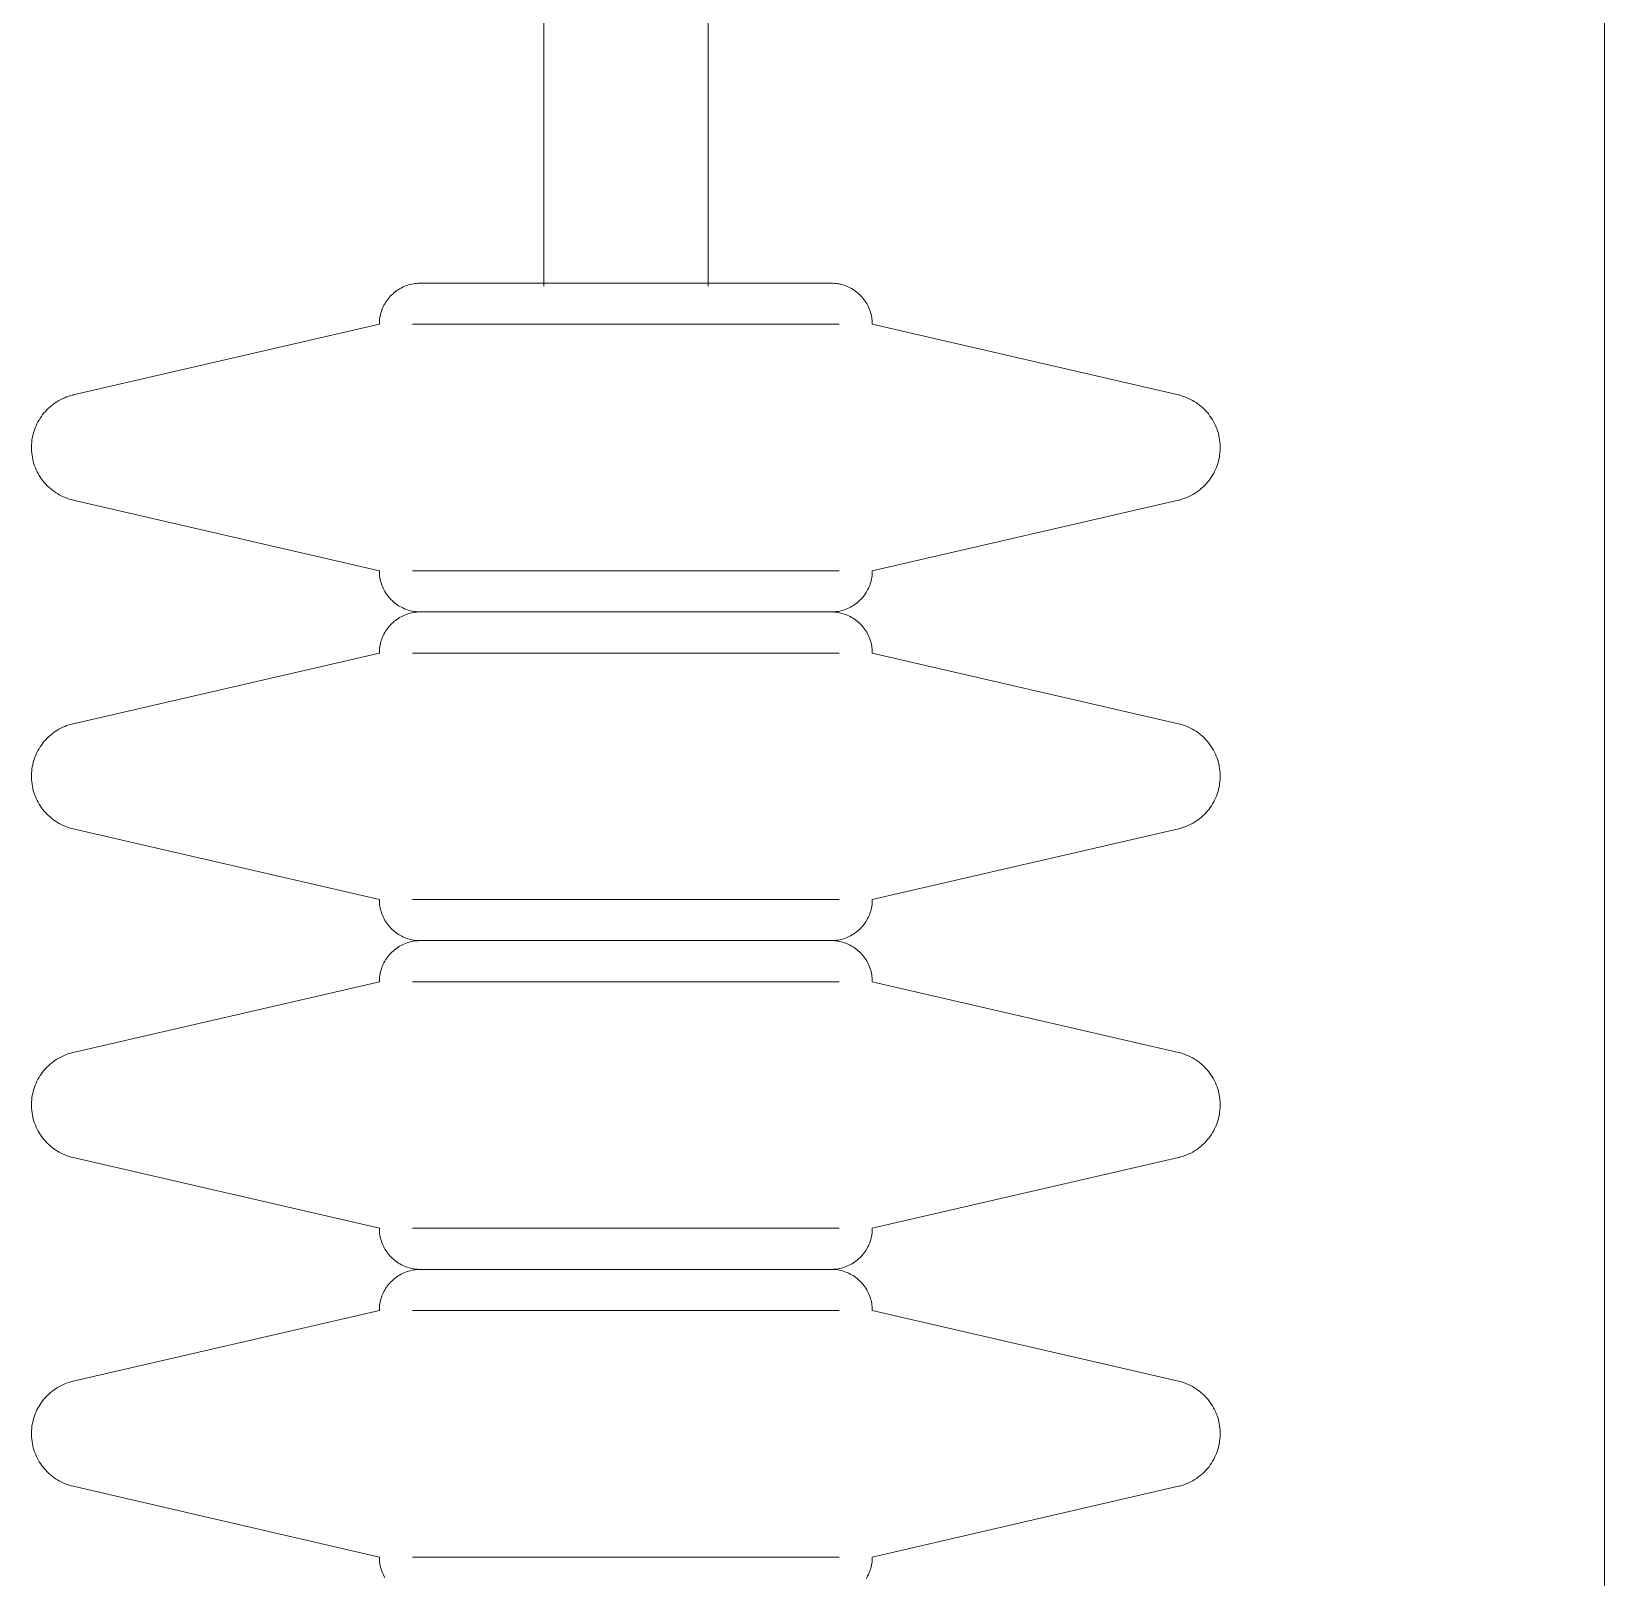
# Model space of a CAD drawing. Header units: inches. Extents: x 11834 to 13024, y -8101 to -6934.
# Drawn here: x 12478.49 to 12480.883, y -7348.754 to -7346.402 of the extents above; entities that cross this region are included whole.
import ezdxf

# ---------------------------------------------------------------- set-up
doc = ezdxf.new("R2010")
doc.units = ezdxf.units.IN
doc.header["$MEASUREMENT"] = 0
doc.layers.add('A-GENM', color=13, linetype='Continuous', lineweight=9)

# ---------------------------------------------------------------- blocks, each defined once
blk = doc.blocks.new('Foosball Table - Foosball Table-6977012-FIRST FLOOR POWER _ SIGNAL')
at = {"layer": 'A-GENM'}
for p, q in [((28, -12.0221), (28, 12.0221)), ((26.3861, 3.0493), (26.3861, -0.2545)), ((26.6361, -0.2545), (26.6361, 3.0589)), ((26.1361, -0.3125), (25.6705, -0.42)), ((26.5111, -0.3125), (26.1863, -0.3125)), ((26.8358, -0.3125), (26.5111, -0.3125)), ((27.3517, -0.42), (26.8861, -0.3125)), ((25.6705, -0.58), (26.1361, -0.6875)), ((26.8861, -0.6875), (27.3517, -0.58)), ((26.5111, -0.6875), (26.1863, -0.6875)), ((26.8358, -0.6875), (26.5111, -0.6875)), ((26.1361, -0.8125), (25.6705, -0.92)), ((26.5111, -0.8125), (26.1863, -0.8125)), ((26.8358, -0.8125), (26.5111, -0.8125)), ((27.3517, -0.92), (26.8861, -0.8125)), ((25.6705, -1.08), (26.1361, -1.1875)), ((26.8861, -1.1875), (27.3517, -1.08)), ((26.5111, -1.1875), (26.1863, -1.1875)), ((26.8358, -1.1875), (26.5111, -1.1875)), ((26.1361, -1.3125), (25.6705, -1.42)), ((26.5111, -1.3125), (26.1863, -1.3125)), ((26.8358, -1.3125), (26.5111, -1.3125)), ((27.3517, -1.42), (26.8861, -1.3125)), ((25.6705, -1.58), (26.1361, -1.6875)), ((26.8861, -1.6875), (27.3517, -1.58)), ((26.5111, -1.6875), (26.1863, -1.6875)), ((26.8358, -1.6875), (26.5111, -1.6875)), ((26.1361, -1.8125), (25.6705, -1.92)), ((26.5111, -1.8125), (26.1863, -1.8125)), ((26.8358, -1.8125), (26.5111, -1.8125)), ((27.3517, -1.92), (26.8861, -1.8125)), ((25.6705, -2.08), (26.1361, -2.1875)), ((26.8861, -2.1875), (27.3517, -2.08)), ((26.5111, -2.1875), (26.1863, -2.1875)), ((26.8358, -2.1875), (26.5111, -2.1875))]:
    blk.add_line(p, q, dxfattribs=at)
at = {"layer": 'A-GENM', "flags": 128}
for points in [[(26.1361, -0.3125), (26.1361, -0.31), (26.1363, -0.3075), (26.1365, -0.305), (26.1369, -0.3025), (26.1373, -0.3001), (26.1379, -0.2976), (26.1385, -0.2952), (26.1392, -0.2928), (26.1401, -0.2905), (26.141, -0.2882), (26.142, -0.2859), (26.1431, -0.2836), (26.1443, -0.2814), (26.1456, -0.2793), (26.147, -0.2772), (26.1484, -0.2752), (26.15, -0.2732), (26.1516, -0.2713), (26.1533, -0.2694), (26.155, -0.2677), (26.1569, -0.266), (26.1587, -0.2643), (26.1607, -0.2628), (26.1627, -0.2613), (26.1648, -0.2599), (26.1669, -0.2586), (26.1691, -0.2574), (26.1713, -0.2562), (26.1736, -0.2552), (26.1759, -0.2542), (26.1783, -0.2534), (26.1807, -0.2526), (26.1831, -0.252), (26.1855, -0.2514), (26.1879, -0.2509), (26.1904, -0.2505), (26.1929, -0.2503), (26.1954, -0.2501), (26.1979, -0.25), (26.1986, -0.25)], [(26.5111, -0.25), (26.4986, -0.25), (26.4861, -0.25), (26.4737, -0.25), (26.4613, -0.25), (26.449, -0.25), (26.4368, -0.25), (26.4247, -0.25), (26.4128, -0.25), (26.401, -0.25), (26.3894, -0.25), (26.378, -0.25), (26.3668, -0.25), (26.3558, -0.25), (26.3451, -0.25), (26.3346, -0.25), (26.3244, -0.25), (26.3146, -0.25), (26.305, -0.25), (26.2958, -0.25), (26.2869, -0.25), (26.2784, -0.25), (26.2702, -0.25), (26.2624, -0.25), (26.2551, -0.25), (26.2481, -0.25), (26.2416, -0.25), (26.2355, -0.25), (26.2298, -0.25), (26.2246, -0.25), (26.2198, -0.25), (26.2155, -0.25), (26.2117, -0.25), (26.2083, -0.25), (26.2055, -0.25), (26.2031, -0.25), (26.2012, -0.25), (26.1999, -0.25), (26.199, -0.25), (26.1986, -0.25)], [(26.1986, -0.25), (26.1988, -0.25), (26.1996, -0.25), (26.2008, -0.25), (26.2026, -0.25), (26.2048, -0.25), (26.2075, -0.25), (26.2107, -0.25), (26.2144, -0.25), (26.2186, -0.25), (26.2232, -0.25), (26.2283, -0.25), (26.2339, -0.25), (26.2399, -0.25), (26.2463, -0.25), (26.2532, -0.25), (26.2604, -0.25), (26.2681, -0.25), (26.2761, -0.25), (26.2846, -0.25), (26.2933, -0.25), (26.3025, -0.25), (26.312, -0.25), (26.3218, -0.25), (26.3318, -0.25), (26.3422, -0.25), (26.3529, -0.25), (26.3638, -0.25), (26.3749, -0.25), (26.3863, -0.25)], [(26.8236, -0.25), (26.8233, -0.25), (26.8226, -0.25), (26.8213, -0.25), (26.8196, -0.25), (26.8173, -0.25), (26.8146, -0.25), (26.8114, -0.25), (26.8077, -0.25), (26.8035, -0.25), (26.7989, -0.25), (26.7938, -0.25), (26.7883, -0.25), (26.7823, -0.25), (26.7758, -0.25), (26.769, -0.25), (26.7617, -0.25), (26.7541, -0.25), (26.746, -0.25), (26.7376, -0.25), (26.7288, -0.25), (26.7197, -0.25), (26.7102, -0.25), (26.7004, -0.25), (26.6903, -0.25), (26.6799, -0.25), (26.6693, -0.25), (26.6584, -0.25), (26.6472, -0.25), (26.6359, -0.25), (26.6243, -0.25), (26.6126, -0.25), (26.6007, -0.25), (26.5886, -0.25), (26.5765, -0.25), (26.5642, -0.25), (26.5518, -0.25), (26.5394, -0.25), (26.5269, -0.25), (26.5144, -0.25), (26.5111, -0.25)], [(26.6328, -0.25), (26.6442, -0.25), (26.6554, -0.25), (26.6663, -0.25), (26.6771, -0.25), (26.6875, -0.25), (26.6977, -0.25), (26.7076, -0.25), (26.7171, -0.25), (26.7264, -0.25), (26.7352, -0.25), (26.7438, -0.25), (26.7519, -0.25), (26.7597, -0.25), (26.7671, -0.25), (26.774, -0.25), (26.7806, -0.25), (26.7867, -0.25), (26.7924, -0.25), (26.7976, -0.25), (26.8023, -0.25), (26.8066, -0.25), (26.8105, -0.25), (26.8138, -0.25), (26.8167, -0.25), (26.819, -0.25), (26.8209, -0.25), (26.8223, -0.25), (26.8232, -0.25), (26.8236, -0.25)], [(26.8236, -0.25), (26.8261, -0.25), (26.8286, -0.2502), (26.8311, -0.2504), (26.8335, -0.2508), (26.836, -0.2512), (26.8384, -0.2518), (26.8408, -0.2524), (26.8432, -0.2532), (26.8456, -0.254), (26.8479, -0.2549), (26.8502, -0.256), (26.8524, -0.2571), (26.8546, -0.2583), (26.8568, -0.2595), (26.8589, -0.2609), (26.8609, -0.2624), (26.8629, -0.2639), (26.8648, -0.2655), (26.8666, -0.2672), (26.8684, -0.269), (26.8701, -0.2708), (26.8717, -0.2727), (26.8733, -0.2746), (26.8748, -0.2767), (26.8762, -0.2787), (26.8775, -0.2809), (26.8787, -0.283), (26.8798, -0.2853), (26.8809, -0.2875), (26.8818, -0.2899), (26.8827, -0.2922), (26.8834, -0.2946), (26.8841, -0.297), (26.8847, -0.2994), (26.8852, -0.3019), (26.8855, -0.3043), (26.8858, -0.3068), (26.886, -0.3093), (26.8861, -0.3118), (26.8861, -0.3125)], [(25.6705, -0.58), (25.6673, -0.5792), (25.6642, -0.5783), (25.661, -0.5772), (25.658, -0.576), (25.655, -0.5747), (25.652, -0.5733), (25.6491, -0.5718), (25.6463, -0.5701), (25.6435, -0.5684), (25.6408, -0.5665), (25.6382, -0.5645), (25.6356, -0.5624), (25.6332, -0.5603), (25.6308, -0.558), (25.6285, -0.5556), (25.6264, -0.5531), (25.6243, -0.5506), (25.6223, -0.548), (25.6204, -0.5453), (25.6187, -0.5425), (25.617, -0.5396), (25.6155, -0.5367), (25.6141, -0.5338), (25.6128, -0.5308), (25.6116, -0.5277), (25.6106, -0.5246), (25.6097, -0.5214), (25.6089, -0.5182), (25.6082, -0.515), (25.6077, -0.5118), (25.6073, -0.5085), (25.607, -0.5052), (25.6069, -0.502), (25.6069, -0.4987), (25.607, -0.4954), (25.6072, -0.4921), (25.6076, -0.4889), (25.6081, -0.4856), (25.6088, -0.4824), (25.6095, -0.4792), (25.6104, -0.476), (25.6114, -0.4729), (25.6126, -0.4698), (25.6138, -0.4668), (25.6152, -0.4638), (25.6167, -0.4609), (25.6184, -0.4581), (25.6201, -0.4553), (25.6219, -0.4525), (25.6239, -0.4499), (25.6259, -0.4473), (25.6281, -0.4449), (25.6304, -0.4425), (25.6327, -0.4402), (25.6351, -0.438), (25.6377, -0.4359), (25.6403, -0.4339), (25.643, -0.432), (25.6457, -0.4302), (25.6485, -0.4285), (25.6514, -0.427), (25.6544, -0.4255), (25.6574, -0.4242), (25.6604, -0.423), (25.6635, -0.4219), (25.6667, -0.421), (25.6699, -0.4201), (25.6705, -0.42)], [(27.3517, -0.42), (27.3548, -0.4208), (27.358, -0.4217), (27.3611, -0.4228), (27.3642, -0.424), (27.3672, -0.4253), (27.3701, -0.4267), (27.373, -0.4282), (27.3759, -0.4299), (27.3787, -0.4316), (27.3814, -0.4335), (27.384, -0.4355), (27.3865, -0.4376), (27.389, -0.4397), (27.3913, -0.442), (27.3936, -0.4444), (27.3958, -0.4469), (27.3979, -0.4494), (27.3998, -0.452), (27.4017, -0.4547), (27.4034, -0.4575), (27.4051, -0.4604), (27.4066, -0.4633), (27.408, -0.4662), (27.4093, -0.4692), (27.4105, -0.4723), (27.4115, -0.4754), (27.4125, -0.4786), (27.4132, -0.4818), (27.4139, -0.485), (27.4145, -0.4882), (27.4149, -0.4915), (27.4151, -0.4948), (27.4153, -0.498), (27.4153, -0.5013), (27.4152, -0.5046), (27.4149, -0.5079), (27.4145, -0.5111), (27.414, -0.5144), (27.4134, -0.5176), (27.4126, -0.5208), (27.4117, -0.524), (27.4107, -0.5271), (27.4096, -0.5302), (27.4083, -0.5332), (27.4069, -0.5362), (27.4054, -0.5391), (27.4038, -0.5419), (27.402, -0.5447), (27.4002, -0.5475), (27.3983, -0.5501), (27.3962, -0.5527), (27.394, -0.5551), (27.3918, -0.5575), (27.3894, -0.5598), (27.387, -0.562), (27.3845, -0.5641), (27.3819, -0.5661), (27.3792, -0.568), (27.3764, -0.5698), (27.3736, -0.5715), (27.3707, -0.573), (27.3678, -0.5745), (27.3648, -0.5758), (27.3617, -0.577), (27.3586, -0.5781), (27.3555, -0.579), (27.3523, -0.5799), (27.3517, -0.58)], [(26.1986, -0.75), (26.1961, -0.75), (26.1936, -0.7498), (26.1911, -0.7496), (26.1886, -0.7492), (26.1862, -0.7488), (26.1837, -0.7482), (26.1813, -0.7476), (26.1789, -0.7468), (26.1766, -0.746), (26.1742, -0.7451), (26.1719, -0.744), (26.1697, -0.7429), (26.1675, -0.7417), (26.1654, -0.7405), (26.1633, -0.7391), (26.1612, -0.7376), (26.1593, -0.7361), (26.1574, -0.7345), (26.1555, -0.7328), (26.1537, -0.731), (26.152, -0.7292), (26.1504, -0.7273), (26.1488, -0.7254), (26.1474, -0.7233), (26.146, -0.7213), (26.1447, -0.7191), (26.1434, -0.717), (26.1423, -0.7147), (26.1413, -0.7125), (26.1403, -0.7101), (26.1395, -0.7078), (26.1387, -0.7054), (26.138, -0.703), (26.1375, -0.7006), (26.137, -0.6981), (26.1366, -0.6957), (26.1363, -0.6932), (26.1362, -0.6907), (26.1361, -0.6882), (26.1361, -0.6875)], [(26.8861, -0.6875), (26.886, -0.69), (26.8859, -0.6925), (26.8856, -0.695), (26.8853, -0.6975), (26.8848, -0.6999), (26.8843, -0.7024), (26.8836, -0.7048), (26.8829, -0.7072), (26.8821, -0.7095), (26.8811, -0.7118), (26.8801, -0.7141), (26.879, -0.7164), (26.8778, -0.7186), (26.8765, -0.7207), (26.8752, -0.7228), (26.8737, -0.7248), (26.8722, -0.7268), (26.8706, -0.7287), (26.8689, -0.7306), (26.8671, -0.7323), (26.8653, -0.734), (26.8634, -0.7357), (26.8614, -0.7372), (26.8594, -0.7387), (26.8573, -0.7401), (26.8552, -0.7414), (26.853, -0.7426), (26.8508, -0.7438), (26.8485, -0.7448), (26.8462, -0.7458), (26.8439, -0.7466), (26.8415, -0.7474), (26.8391, -0.748), (26.8366, -0.7486), (26.8342, -0.7491), (26.8317, -0.7495), (26.8292, -0.7497), (26.8267, -0.7499), (26.8242, -0.75), (26.8236, -0.75)], [(26.1361, -0.8125), (26.1361, -0.81), (26.1363, -0.8075), (26.1365, -0.805), (26.1369, -0.8025), (26.1373, -0.8001), (26.1379, -0.7976), (26.1385, -0.7952), (26.1392, -0.7928), (26.1401, -0.7905), (26.141, -0.7882), (26.142, -0.7859), (26.1431, -0.7836), (26.1443, -0.7814), (26.1456, -0.7793), (26.147, -0.7772), (26.1484, -0.7752), (26.15, -0.7732), (26.1516, -0.7713), (26.1533, -0.7694), (26.155, -0.7677), (26.1569, -0.766), (26.1587, -0.7643), (26.1607, -0.7628), (26.1627, -0.7613), (26.1648, -0.7599), (26.1669, -0.7586), (26.1691, -0.7574), (26.1713, -0.7562), (26.1736, -0.7552), (26.1759, -0.7542), (26.1783, -0.7534), (26.1807, -0.7526), (26.1831, -0.752), (26.1855, -0.7514), (26.1879, -0.7509), (26.1904, -0.7505), (26.1929, -0.7503), (26.1954, -0.7501), (26.1979, -0.75), (26.1986, -0.75)], [(26.3894, -0.75), (26.378, -0.75), (26.3668, -0.75), (26.3558, -0.75), (26.3451, -0.75), (26.3346, -0.75), (26.3244, -0.75), (26.3146, -0.75), (26.305, -0.75), (26.2958, -0.75), (26.2869, -0.75), (26.2784, -0.75), (26.2702, -0.75), (26.2624, -0.75), (26.2551, -0.75), (26.2481, -0.75), (26.2416, -0.75), (26.2355, -0.75), (26.2298, -0.75), (26.2246, -0.75), (26.2198, -0.75), (26.2155, -0.75), (26.2117, -0.75), (26.2083, -0.75), (26.2055, -0.75), (26.2031, -0.75), (26.2012, -0.75), (26.1999, -0.75), (26.199, -0.75), (26.1986, -0.75)], [(26.1986, -0.75), (26.1988, -0.75), (26.1996, -0.75), (26.2008, -0.75), (26.2026, -0.75), (26.2048, -0.75), (26.2075, -0.75), (26.2107, -0.75), (26.2144, -0.75), (26.2186, -0.75), (26.2232, -0.75), (26.2283, -0.75), (26.2339, -0.75), (26.2399, -0.75), (26.2463, -0.75), (26.2532, -0.75), (26.2604, -0.75), (26.2681, -0.75), (26.2761, -0.75), (26.2846, -0.75), (26.2933, -0.75), (26.3025, -0.75), (26.312, -0.75), (26.3218, -0.75), (26.3318, -0.75), (26.3422, -0.75), (26.3529, -0.75), (26.3638, -0.75), (26.3749, -0.75), (26.3863, -0.75), (26.3978, -0.75), (26.4096, -0.75), (26.4215, -0.75), (26.4335, -0.75), (26.4457, -0.75), (26.458, -0.75), (26.4703, -0.75), (26.4827, -0.75), (26.4952, -0.75), (26.5077, -0.75), (26.5111, -0.75)], [(26.5111, -0.75), (26.4986, -0.75), (26.4861, -0.75), (26.4737, -0.75), (26.4613, -0.75), (26.449, -0.75), (26.4368, -0.75), (26.4247, -0.75), (26.4128, -0.75), (26.401, -0.75), (26.3894, -0.75), (26.378, -0.75), (26.3668, -0.75), (26.3558, -0.75), (26.3451, -0.75), (26.3346, -0.75), (26.3244, -0.75), (26.3146, -0.75), (26.305, -0.75), (26.2958, -0.75), (26.2869, -0.75), (26.2784, -0.75), (26.2702, -0.75), (26.2624, -0.75), (26.2551, -0.75), (26.2481, -0.75), (26.2416, -0.75), (26.2355, -0.75), (26.2298, -0.75), (26.2246, -0.75), (26.2198, -0.75), (26.2155, -0.75), (26.2117, -0.75), (26.2083, -0.75), (26.2055, -0.75), (26.2031, -0.75), (26.2012, -0.75), (26.1999, -0.75), (26.199, -0.75), (26.1986, -0.75)], [(26.1986, -0.75), (26.1988, -0.75), (26.1996, -0.75), (26.2008, -0.75), (26.2026, -0.75), (26.2048, -0.75), (26.2075, -0.75), (26.2107, -0.75), (26.2144, -0.75), (26.2186, -0.75), (26.2232, -0.75), (26.2283, -0.75), (26.2339, -0.75), (26.2399, -0.75), (26.2463, -0.75), (26.2532, -0.75), (26.2604, -0.75), (26.2681, -0.75), (26.2761, -0.75), (26.2846, -0.75), (26.2933, -0.75), (26.3025, -0.75), (26.312, -0.75), (26.3218, -0.75), (26.3318, -0.75), (26.3422, -0.75), (26.3529, -0.75), (26.3638, -0.75), (26.3749, -0.75), (26.3863, -0.75)], [(26.5111, -0.75), (26.5236, -0.75), (26.536, -0.75), (26.5485, -0.75), (26.5609, -0.75), (26.5732, -0.75), (26.5854, -0.75), (26.5974, -0.75), (26.6094, -0.75), (26.6212, -0.75), (26.6328, -0.75), (26.6442, -0.75), (26.6554, -0.75), (26.6663, -0.75), (26.6771, -0.75), (26.6875, -0.75), (26.6977, -0.75), (26.7076, -0.75), (26.7171, -0.75), (26.7264, -0.75), (26.7352, -0.75), (26.7438, -0.75), (26.7519, -0.75), (26.7597, -0.75), (26.7671, -0.75), (26.774, -0.75), (26.7806, -0.75), (26.7867, -0.75), (26.7924, -0.75), (26.7976, -0.75), (26.8023, -0.75), (26.8066, -0.75), (26.8105, -0.75), (26.8138, -0.75), (26.8167, -0.75), (26.819, -0.75), (26.8209, -0.75), (26.8223, -0.75), (26.8232, -0.75), (26.8236, -0.75)], [(26.8236, -0.75), (26.8233, -0.75), (26.8226, -0.75), (26.8213, -0.75), (26.8196, -0.75), (26.8173, -0.75), (26.8146, -0.75), (26.8114, -0.75), (26.8077, -0.75), (26.8035, -0.75), (26.7989, -0.75), (26.7938, -0.75), (26.7883, -0.75), (26.7823, -0.75), (26.7758, -0.75), (26.769, -0.75), (26.7617, -0.75), (26.7541, -0.75), (26.746, -0.75), (26.7376, -0.75), (26.7288, -0.75), (26.7197, -0.75), (26.7102, -0.75), (26.7004, -0.75), (26.6903, -0.75), (26.6799, -0.75), (26.6693, -0.75), (26.6584, -0.75), (26.6472, -0.75), (26.6359, -0.75), (26.6243, -0.75), (26.6126, -0.75), (26.6007, -0.75), (26.5886, -0.75), (26.5765, -0.75), (26.5642, -0.75), (26.5518, -0.75), (26.5394, -0.75), (26.5269, -0.75), (26.5144, -0.75), (26.5111, -0.75)], [(26.6328, -0.75), (26.6442, -0.75), (26.6554, -0.75), (26.6663, -0.75), (26.6771, -0.75), (26.6875, -0.75), (26.6977, -0.75), (26.7076, -0.75), (26.7171, -0.75), (26.7264, -0.75), (26.7352, -0.75), (26.7438, -0.75), (26.7519, -0.75), (26.7597, -0.75), (26.7671, -0.75), (26.774, -0.75), (26.7806, -0.75), (26.7867, -0.75), (26.7924, -0.75), (26.7976, -0.75), (26.8023, -0.75), (26.8066, -0.75), (26.8105, -0.75), (26.8138, -0.75), (26.8167, -0.75), (26.819, -0.75), (26.8209, -0.75), (26.8223, -0.75), (26.8232, -0.75), (26.8236, -0.75)], [(26.8236, -0.75), (26.8233, -0.75), (26.8226, -0.75), (26.8213, -0.75), (26.8196, -0.75), (26.8173, -0.75), (26.8146, -0.75), (26.8114, -0.75), (26.8077, -0.75), (26.8035, -0.75), (26.7989, -0.75), (26.7938, -0.75), (26.7883, -0.75), (26.7823, -0.75), (26.7758, -0.75), (26.769, -0.75), (26.7617, -0.75), (26.7541, -0.75), (26.746, -0.75), (26.7376, -0.75), (26.7288, -0.75), (26.7197, -0.75), (26.7102, -0.75), (26.7004, -0.75), (26.6903, -0.75), (26.6799, -0.75), (26.6693, -0.75), (26.6584, -0.75), (26.6472, -0.75), (26.6359, -0.75)], [(26.8236, -0.75), (26.8261, -0.75), (26.8286, -0.7502), (26.8311, -0.7504), (26.8335, -0.7508), (26.836, -0.7512), (26.8384, -0.7518), (26.8408, -0.7524), (26.8432, -0.7532), (26.8456, -0.754), (26.8479, -0.7549), (26.8502, -0.756), (26.8524, -0.7571), (26.8546, -0.7583), (26.8568, -0.7595), (26.8589, -0.7609), (26.8609, -0.7624), (26.8629, -0.7639), (26.8648, -0.7655), (26.8666, -0.7672), (26.8684, -0.769), (26.8701, -0.7708), (26.8717, -0.7727), (26.8733, -0.7746), (26.8748, -0.7767), (26.8762, -0.7787), (26.8775, -0.7809), (26.8787, -0.783), (26.8798, -0.7853), (26.8809, -0.7875), (26.8818, -0.7899), (26.8827, -0.7922), (26.8834, -0.7946), (26.8841, -0.797), (26.8847, -0.7994), (26.8852, -0.8019), (26.8855, -0.8043), (26.8858, -0.8068), (26.886, -0.8093), (26.8861, -0.8118), (26.8861, -0.8125)], [(25.6705, -1.08), (25.6673, -1.0792), (25.6642, -1.0783), (25.661, -1.0772), (25.658, -1.076), (25.655, -1.0747), (25.652, -1.0733), (25.6491, -1.0718), (25.6463, -1.0701), (25.6435, -1.0684), (25.6408, -1.0665), (25.6382, -1.0645), (25.6356, -1.0624), (25.6332, -1.0603), (25.6308, -1.058), (25.6285, -1.0556), (25.6264, -1.0531), (25.6243, -1.0506), (25.6223, -1.048), (25.6204, -1.0453), (25.6187, -1.0425), (25.617, -1.0396), (25.6155, -1.0367), (25.6141, -1.0338), (25.6128, -1.0308), (25.6116, -1.0277), (25.6106, -1.0246), (25.6097, -1.0214), (25.6089, -1.0182), (25.6082, -1.015), (25.6077, -1.0118), (25.6073, -1.0085), (25.607, -1.0052), (25.6069, -1.002), (25.6069, -0.9987), (25.607, -0.9954), (25.6072, -0.9921), (25.6076, -0.9889), (25.6081, -0.9856), (25.6088, -0.9824), (25.6095, -0.9792), (25.6104, -0.976), (25.6114, -0.9729), (25.6126, -0.9698), (25.6138, -0.9668), (25.6152, -0.9638), (25.6167, -0.9609), (25.6184, -0.9581), (25.6201, -0.9553), (25.6219, -0.9525), (25.6239, -0.9499), (25.6259, -0.9473), (25.6281, -0.9449), (25.6304, -0.9425), (25.6327, -0.9402), (25.6351, -0.938), (25.6377, -0.9359), (25.6403, -0.9339), (25.643, -0.932), (25.6457, -0.9302), (25.6485, -0.9285), (25.6514, -0.927), (25.6544, -0.9255), (25.6574, -0.9242), (25.6604, -0.923), (25.6635, -0.9219), (25.6667, -0.921), (25.6699, -0.9201), (25.6705, -0.92)], [(27.3517, -0.92), (27.3548, -0.9208), (27.358, -0.9217), (27.3611, -0.9228), (27.3642, -0.924), (27.3672, -0.9253), (27.3701, -0.9267), (27.373, -0.9282), (27.3759, -0.9299), (27.3787, -0.9316), (27.3814, -0.9335), (27.384, -0.9355), (27.3865, -0.9376), (27.389, -0.9397), (27.3913, -0.942), (27.3936, -0.9444), (27.3958, -0.9469), (27.3979, -0.9494), (27.3998, -0.952), (27.4017, -0.9547), (27.4034, -0.9575), (27.4051, -0.9604), (27.4066, -0.9633), (27.408, -0.9662), (27.4093, -0.9692), (27.4105, -0.9723), (27.4115, -0.9754), (27.4125, -0.9786), (27.4132, -0.9818), (27.4139, -0.985), (27.4145, -0.9882), (27.4149, -0.9915), (27.4151, -0.9948), (27.4153, -0.998), (27.4153, -1.0013), (27.4152, -1.0046), (27.4149, -1.0079), (27.4145, -1.0111), (27.414, -1.0144), (27.4134, -1.0176), (27.4126, -1.0208), (27.4117, -1.024), (27.4107, -1.0271), (27.4096, -1.0302), (27.4083, -1.0332), (27.4069, -1.0362), (27.4054, -1.0391), (27.4038, -1.0419), (27.402, -1.0447), (27.4002, -1.0475), (27.3983, -1.0501), (27.3962, -1.0527), (27.394, -1.0551), (27.3918, -1.0575), (27.3894, -1.0598), (27.387, -1.062), (27.3845, -1.0641), (27.3819, -1.0661), (27.3792, -1.068), (27.3764, -1.0698), (27.3736, -1.0715), (27.3707, -1.073), (27.3678, -1.0745), (27.3648, -1.0758), (27.3617, -1.077), (27.3586, -1.0781), (27.3555, -1.079), (27.3523, -1.0799), (27.3517, -1.08)], [(26.1986, -1.25), (26.1961, -1.25), (26.1936, -1.2498), (26.1911, -1.2496), (26.1886, -1.2492), (26.1862, -1.2488), (26.1837, -1.2482), (26.1813, -1.2476), (26.1789, -1.2468), (26.1766, -1.246), (26.1742, -1.2451), (26.1719, -1.244), (26.1697, -1.2429), (26.1675, -1.2417), (26.1654, -1.2405), (26.1633, -1.2391), (26.1612, -1.2376), (26.1593, -1.2361), (26.1574, -1.2345), (26.1555, -1.2328), (26.1537, -1.231), (26.152, -1.2292), (26.1504, -1.2273), (26.1488, -1.2254), (26.1474, -1.2233), (26.146, -1.2213), (26.1447, -1.2191), (26.1434, -1.217), (26.1423, -1.2147), (26.1413, -1.2125), (26.1403, -1.2101), (26.1395, -1.2078), (26.1387, -1.2054), (26.138, -1.203), (26.1375, -1.2006), (26.137, -1.1981), (26.1366, -1.1957), (26.1363, -1.1932), (26.1362, -1.1907), (26.1361, -1.1882), (26.1361, -1.1875)], [(26.8861, -1.1875), (26.886, -1.19), (26.8859, -1.1925), (26.8856, -1.195), (26.8853, -1.1975), (26.8848, -1.1999), (26.8843, -1.2024), (26.8836, -1.2048), (26.8829, -1.2072), (26.8821, -1.2095), (26.8811, -1.2118), (26.8801, -1.2141), (26.879, -1.2164), (26.8778, -1.2186), (26.8765, -1.2207), (26.8752, -1.2228), (26.8737, -1.2248), (26.8722, -1.2268), (26.8706, -1.2287), (26.8689, -1.2306), (26.8671, -1.2323), (26.8653, -1.234), (26.8634, -1.2357), (26.8614, -1.2372), (26.8594, -1.2387), (26.8573, -1.2401), (26.8552, -1.2414), (26.853, -1.2426), (26.8508, -1.2438), (26.8485, -1.2448), (26.8462, -1.2458), (26.8439, -1.2466), (26.8415, -1.2474), (26.8391, -1.248), (26.8366, -1.2486), (26.8342, -1.2491), (26.8317, -1.2495), (26.8292, -1.2497), (26.8267, -1.2499), (26.8242, -1.25), (26.8236, -1.25)], [(26.1361, -1.3125), (26.1361, -1.31), (26.1363, -1.3075), (26.1365, -1.305), (26.1369, -1.3025), (26.1373, -1.3001), (26.1379, -1.2976), (26.1385, -1.2952), (26.1392, -1.2928), (26.1401, -1.2905), (26.141, -1.2882), (26.142, -1.2859), (26.1431, -1.2836), (26.1443, -1.2814), (26.1456, -1.2793), (26.147, -1.2772), (26.1484, -1.2752), (26.15, -1.2732), (26.1516, -1.2713), (26.1533, -1.2694), (26.155, -1.2677), (26.1569, -1.266), (26.1587, -1.2643), (26.1607, -1.2628), (26.1627, -1.2613), (26.1648, -1.2599), (26.1669, -1.2586), (26.1691, -1.2574), (26.1713, -1.2562), (26.1736, -1.2552), (26.1759, -1.2542), (26.1783, -1.2534), (26.1807, -1.2526), (26.1831, -1.252), (26.1855, -1.2514), (26.1879, -1.2509), (26.1904, -1.2505), (26.1929, -1.2503), (26.1954, -1.2501), (26.1979, -1.25), (26.1986, -1.25)], [(26.3894, -1.25), (26.378, -1.25), (26.3668, -1.25), (26.3558, -1.25), (26.3451, -1.25), (26.3346, -1.25), (26.3244, -1.25), (26.3146, -1.25), (26.305, -1.25), (26.2958, -1.25), (26.2869, -1.25), (26.2784, -1.25), (26.2702, -1.25), (26.2624, -1.25), (26.2551, -1.25), (26.2481, -1.25), (26.2416, -1.25), (26.2355, -1.25), (26.2298, -1.25), (26.2246, -1.25), (26.2198, -1.25), (26.2155, -1.25), (26.2117, -1.25), (26.2083, -1.25), (26.2055, -1.25), (26.2031, -1.25), (26.2012, -1.25), (26.1999, -1.25), (26.199, -1.25), (26.1986, -1.25)], [(26.1986, -1.25), (26.1988, -1.25), (26.1996, -1.25), (26.2008, -1.25), (26.2026, -1.25), (26.2048, -1.25), (26.2075, -1.25), (26.2107, -1.25), (26.2144, -1.25), (26.2186, -1.25), (26.2232, -1.25), (26.2283, -1.25), (26.2339, -1.25), (26.2399, -1.25), (26.2463, -1.25), (26.2532, -1.25), (26.2604, -1.25), (26.2681, -1.25), (26.2761, -1.25), (26.2846, -1.25), (26.2933, -1.25), (26.3025, -1.25), (26.312, -1.25), (26.3218, -1.25), (26.3318, -1.25), (26.3422, -1.25), (26.3529, -1.25), (26.3638, -1.25), (26.3749, -1.25), (26.3863, -1.25), (26.3978, -1.25), (26.4096, -1.25), (26.4215, -1.25), (26.4335, -1.25), (26.4457, -1.25), (26.458, -1.25), (26.4703, -1.25), (26.4827, -1.25), (26.4952, -1.25), (26.5077, -1.25), (26.5111, -1.25)], [(26.5111, -1.25), (26.4986, -1.25), (26.4861, -1.25), (26.4737, -1.25), (26.4613, -1.25), (26.449, -1.25), (26.4368, -1.25), (26.4247, -1.25), (26.4128, -1.25), (26.401, -1.25), (26.3894, -1.25), (26.378, -1.25), (26.3668, -1.25), (26.3558, -1.25), (26.3451, -1.25), (26.3346, -1.25), (26.3244, -1.25), (26.3146, -1.25), (26.305, -1.25), (26.2958, -1.25), (26.2869, -1.25), (26.2784, -1.25), (26.2702, -1.25), (26.2624, -1.25), (26.2551, -1.25), (26.2481, -1.25), (26.2416, -1.25), (26.2355, -1.25), (26.2298, -1.25), (26.2246, -1.25), (26.2198, -1.25), (26.2155, -1.25), (26.2117, -1.25), (26.2083, -1.25), (26.2055, -1.25), (26.2031, -1.25), (26.2012, -1.25), (26.1999, -1.25), (26.199, -1.25), (26.1986, -1.25)], [(26.1986, -1.25), (26.1988, -1.25), (26.1996, -1.25), (26.2008, -1.25), (26.2026, -1.25), (26.2048, -1.25), (26.2075, -1.25), (26.2107, -1.25), (26.2144, -1.25), (26.2186, -1.25), (26.2232, -1.25), (26.2283, -1.25), (26.2339, -1.25), (26.2399, -1.25), (26.2463, -1.25), (26.2532, -1.25), (26.2604, -1.25), (26.2681, -1.25), (26.2761, -1.25), (26.2846, -1.25), (26.2933, -1.25), (26.3025, -1.25), (26.312, -1.25), (26.3218, -1.25), (26.3318, -1.25), (26.3422, -1.25), (26.3529, -1.25), (26.3638, -1.25), (26.3749, -1.25), (26.3863, -1.25)], [(26.5111, -1.25), (26.5236, -1.25), (26.536, -1.25), (26.5485, -1.25), (26.5609, -1.25), (26.5732, -1.25), (26.5854, -1.25), (26.5974, -1.25), (26.6094, -1.25), (26.6212, -1.25), (26.6328, -1.25), (26.6442, -1.25), (26.6554, -1.25), (26.6663, -1.25), (26.6771, -1.25), (26.6875, -1.25), (26.6977, -1.25), (26.7076, -1.25), (26.7171, -1.25), (26.7264, -1.25), (26.7352, -1.25), (26.7438, -1.25), (26.7519, -1.25), (26.7597, -1.25), (26.7671, -1.25), (26.774, -1.25), (26.7806, -1.25), (26.7867, -1.25), (26.7924, -1.25), (26.7976, -1.25), (26.8023, -1.25), (26.8066, -1.25), (26.8105, -1.25), (26.8138, -1.25), (26.8167, -1.25), (26.819, -1.25), (26.8209, -1.25), (26.8223, -1.25), (26.8232, -1.25), (26.8236, -1.25)], [(26.8236, -1.25), (26.8233, -1.25), (26.8226, -1.25), (26.8213, -1.25), (26.8196, -1.25), (26.8173, -1.25), (26.8146, -1.25), (26.8114, -1.25), (26.8077, -1.25), (26.8035, -1.25), (26.7989, -1.25), (26.7938, -1.25), (26.7883, -1.25), (26.7823, -1.25), (26.7758, -1.25), (26.769, -1.25), (26.7617, -1.25), (26.7541, -1.25), (26.746, -1.25), (26.7376, -1.25), (26.7288, -1.25), (26.7197, -1.25), (26.7102, -1.25), (26.7004, -1.25), (26.6903, -1.25), (26.6799, -1.25), (26.6693, -1.25), (26.6584, -1.25), (26.6472, -1.25), (26.6359, -1.25), (26.6243, -1.25), (26.6126, -1.25), (26.6007, -1.25), (26.5886, -1.25), (26.5765, -1.25), (26.5642, -1.25), (26.5518, -1.25), (26.5394, -1.25), (26.5269, -1.25), (26.5144, -1.25), (26.5111, -1.25)], [(26.6328, -1.25), (26.6442, -1.25), (26.6554, -1.25), (26.6663, -1.25), (26.6771, -1.25), (26.6875, -1.25), (26.6977, -1.25), (26.7076, -1.25), (26.7171, -1.25), (26.7264, -1.25), (26.7352, -1.25), (26.7438, -1.25), (26.7519, -1.25), (26.7597, -1.25), (26.7671, -1.25), (26.774, -1.25), (26.7806, -1.25), (26.7867, -1.25), (26.7924, -1.25), (26.7976, -1.25), (26.8023, -1.25), (26.8066, -1.25), (26.8105, -1.25), (26.8138, -1.25), (26.8167, -1.25), (26.819, -1.25), (26.8209, -1.25), (26.8223, -1.25), (26.8232, -1.25), (26.8236, -1.25)], [(26.8236, -1.25), (26.8233, -1.25), (26.8226, -1.25), (26.8213, -1.25), (26.8196, -1.25), (26.8173, -1.25), (26.8146, -1.25), (26.8114, -1.25), (26.8077, -1.25), (26.8035, -1.25), (26.7989, -1.25), (26.7938, -1.25), (26.7883, -1.25), (26.7823, -1.25), (26.7758, -1.25), (26.769, -1.25), (26.7617, -1.25), (26.7541, -1.25), (26.746, -1.25), (26.7376, -1.25), (26.7288, -1.25), (26.7197, -1.25), (26.7102, -1.25), (26.7004, -1.25), (26.6903, -1.25), (26.6799, -1.25), (26.6693, -1.25), (26.6584, -1.25), (26.6472, -1.25), (26.6359, -1.25)], [(26.8236, -1.25), (26.8261, -1.25), (26.8286, -1.2502), (26.8311, -1.2504), (26.8335, -1.2508), (26.836, -1.2512), (26.8384, -1.2518), (26.8408, -1.2524), (26.8432, -1.2532), (26.8456, -1.254), (26.8479, -1.2549), (26.8502, -1.256), (26.8524, -1.2571), (26.8546, -1.2583), (26.8568, -1.2595), (26.8589, -1.2609), (26.8609, -1.2624), (26.8629, -1.2639), (26.8648, -1.2655), (26.8666, -1.2672), (26.8684, -1.269), (26.8701, -1.2708), (26.8717, -1.2727), (26.8733, -1.2746), (26.8748, -1.2767), (26.8762, -1.2787), (26.8775, -1.2809), (26.8787, -1.283), (26.8798, -1.2853), (26.8809, -1.2875), (26.8818, -1.2899), (26.8827, -1.2922), (26.8834, -1.2946), (26.8841, -1.297), (26.8847, -1.2994), (26.8852, -1.3019), (26.8855, -1.3043), (26.8858, -1.3068), (26.886, -1.3093), (26.8861, -1.3118), (26.8861, -1.3125)], [(25.6705, -1.58), (25.6673, -1.5792), (25.6642, -1.5783), (25.661, -1.5772), (25.658, -1.576), (25.655, -1.5747), (25.652, -1.5733), (25.6491, -1.5718), (25.6463, -1.5701), (25.6435, -1.5684), (25.6408, -1.5665), (25.6382, -1.5645), (25.6356, -1.5624), (25.6332, -1.5603), (25.6308, -1.558), (25.6285, -1.5556), (25.6264, -1.5531), (25.6243, -1.5506), (25.6223, -1.548), (25.6204, -1.5453), (25.6187, -1.5425), (25.617, -1.5396), (25.6155, -1.5367), (25.6141, -1.5338), (25.6128, -1.5308), (25.6116, -1.5277), (25.6106, -1.5246), (25.6097, -1.5214), (25.6089, -1.5182), (25.6082, -1.515), (25.6077, -1.5118), (25.6073, -1.5085), (25.607, -1.5052), (25.6069, -1.502), (25.6069, -1.4987), (25.607, -1.4954), (25.6072, -1.4921), (25.6076, -1.4889), (25.6081, -1.4856), (25.6088, -1.4824), (25.6095, -1.4792), (25.6104, -1.476), (25.6114, -1.4729), (25.6126, -1.4698), (25.6138, -1.4668), (25.6152, -1.4638), (25.6167, -1.4609), (25.6184, -1.4581), (25.6201, -1.4553), (25.6219, -1.4525), (25.6239, -1.4499), (25.6259, -1.4473), (25.6281, -1.4449), (25.6304, -1.4425), (25.6327, -1.4402), (25.6351, -1.438), (25.6377, -1.4359), (25.6403, -1.4339), (25.643, -1.432), (25.6457, -1.4302), (25.6485, -1.4285), (25.6514, -1.427), (25.6544, -1.4255), (25.6574, -1.4242), (25.6604, -1.423), (25.6635, -1.4219), (25.6667, -1.421), (25.6699, -1.4201), (25.6705, -1.42)], [(27.3517, -1.42), (27.3548, -1.4208), (27.358, -1.4217), (27.3611, -1.4228), (27.3642, -1.424), (27.3672, -1.4253), (27.3701, -1.4267), (27.373, -1.4282), (27.3759, -1.4299), (27.3787, -1.4316), (27.3814, -1.4335), (27.384, -1.4355), (27.3865, -1.4376), (27.389, -1.4397), (27.3913, -1.442), (27.3936, -1.4444), (27.3958, -1.4469), (27.3979, -1.4494), (27.3998, -1.452), (27.4017, -1.4547), (27.4034, -1.4575), (27.4051, -1.4604), (27.4066, -1.4633), (27.408, -1.4662), (27.4093, -1.4692), (27.4105, -1.4723), (27.4115, -1.4754), (27.4125, -1.4786), (27.4132, -1.4818), (27.4139, -1.485), (27.4145, -1.4882), (27.4149, -1.4915), (27.4151, -1.4948), (27.4153, -1.498), (27.4153, -1.5013), (27.4152, -1.5046), (27.4149, -1.5079), (27.4145, -1.5111), (27.414, -1.5144), (27.4134, -1.5176), (27.4126, -1.5208), (27.4117, -1.524), (27.4107, -1.5271), (27.4096, -1.5302), (27.4083, -1.5332), (27.4069, -1.5362), (27.4054, -1.5391), (27.4038, -1.5419), (27.402, -1.5447), (27.4002, -1.5475), (27.3983, -1.5501), (27.3962, -1.5527), (27.394, -1.5551), (27.3918, -1.5575), (27.3894, -1.5598), (27.387, -1.562), (27.3845, -1.5641), (27.3819, -1.5661), (27.3792, -1.568), (27.3764, -1.5698), (27.3736, -1.5715), (27.3707, -1.573), (27.3678, -1.5745), (27.3648, -1.5758), (27.3617, -1.577), (27.3586, -1.5781), (27.3555, -1.579), (27.3523, -1.5799), (27.3517, -1.58)], [(26.1986, -1.75), (26.1961, -1.75), (26.1936, -1.7498), (26.1911, -1.7496), (26.1886, -1.7492), (26.1862, -1.7488), (26.1837, -1.7482), (26.1813, -1.7476), (26.1789, -1.7468), (26.1766, -1.746), (26.1742, -1.7451), (26.1719, -1.744), (26.1697, -1.7429), (26.1675, -1.7417), (26.1654, -1.7405), (26.1633, -1.7391), (26.1612, -1.7376), (26.1593, -1.7361), (26.1574, -1.7345), (26.1555, -1.7328), (26.1537, -1.731), (26.152, -1.7292), (26.1504, -1.7273), (26.1488, -1.7254), (26.1474, -1.7233), (26.146, -1.7213), (26.1447, -1.7191), (26.1434, -1.717), (26.1423, -1.7147), (26.1413, -1.7125), (26.1403, -1.7101), (26.1395, -1.7078), (26.1387, -1.7054), (26.138, -1.703), (26.1375, -1.7006), (26.137, -1.6981), (26.1366, -1.6957), (26.1363, -1.6932), (26.1362, -1.6907), (26.1361, -1.6882), (26.1361, -1.6875)], [(26.8861, -1.6875), (26.886, -1.69), (26.8859, -1.6925), (26.8856, -1.695), (26.8853, -1.6975), (26.8848, -1.6999), (26.8843, -1.7024), (26.8836, -1.7048), (26.8829, -1.7072), (26.8821, -1.7095), (26.8811, -1.7118), (26.8801, -1.7141), (26.879, -1.7164), (26.8778, -1.7186), (26.8765, -1.7207), (26.8752, -1.7228), (26.8737, -1.7248), (26.8722, -1.7268), (26.8706, -1.7287), (26.8689, -1.7306), (26.8671, -1.7323), (26.8653, -1.734), (26.8634, -1.7357), (26.8614, -1.7372), (26.8594, -1.7387), (26.8573, -1.7401), (26.8552, -1.7414), (26.853, -1.7426), (26.8508, -1.7438), (26.8485, -1.7448), (26.8462, -1.7458), (26.8439, -1.7466), (26.8415, -1.7474), (26.8391, -1.748), (26.8366, -1.7486), (26.8342, -1.7491), (26.8317, -1.7495), (26.8292, -1.7497), (26.8267, -1.7499), (26.8242, -1.75), (26.8236, -1.75)], [(26.1361, -1.8125), (26.1361, -1.81), (26.1363, -1.8075), (26.1365, -1.805), (26.1369, -1.8025), (26.1373, -1.8001), (26.1379, -1.7976), (26.1385, -1.7952), (26.1392, -1.7928), (26.1401, -1.7905), (26.141, -1.7882), (26.142, -1.7859), (26.1431, -1.7836), (26.1443, -1.7814), (26.1456, -1.7793), (26.147, -1.7772), (26.1484, -1.7752), (26.15, -1.7732), (26.1516, -1.7713), (26.1533, -1.7694), (26.155, -1.7677), (26.1569, -1.766), (26.1587, -1.7643), (26.1607, -1.7628), (26.1627, -1.7613), (26.1648, -1.7599), (26.1669, -1.7586), (26.1691, -1.7574), (26.1713, -1.7562), (26.1736, -1.7552), (26.1759, -1.7542), (26.1783, -1.7534), (26.1807, -1.7526), (26.1831, -1.752), (26.1855, -1.7514), (26.1879, -1.7509), (26.1904, -1.7505), (26.1929, -1.7503), (26.1954, -1.7501), (26.1979, -1.75), (26.1986, -1.75)], [(26.3894, -1.75), (26.378, -1.75), (26.3668, -1.75), (26.3558, -1.75), (26.3451, -1.75), (26.3346, -1.75), (26.3244, -1.75), (26.3146, -1.75), (26.305, -1.75), (26.2958, -1.75), (26.2869, -1.75), (26.2784, -1.75), (26.2702, -1.75), (26.2624, -1.75), (26.2551, -1.75), (26.2481, -1.75), (26.2416, -1.75), (26.2355, -1.75), (26.2298, -1.75), (26.2246, -1.75), (26.2198, -1.75), (26.2155, -1.75), (26.2117, -1.75), (26.2083, -1.75), (26.2055, -1.75), (26.2031, -1.75), (26.2012, -1.75), (26.1999, -1.75), (26.199, -1.75), (26.1986, -1.75)], [(26.1986, -1.75), (26.1988, -1.75), (26.1996, -1.75), (26.2008, -1.75), (26.2026, -1.75), (26.2048, -1.75), (26.2075, -1.75), (26.2107, -1.75), (26.2144, -1.75), (26.2186, -1.75), (26.2232, -1.75), (26.2283, -1.75), (26.2339, -1.75), (26.2399, -1.75), (26.2463, -1.75), (26.2532, -1.75), (26.2604, -1.75), (26.2681, -1.75), (26.2761, -1.75), (26.2846, -1.75), (26.2933, -1.75), (26.3025, -1.75), (26.312, -1.75), (26.3218, -1.75), (26.3318, -1.75), (26.3422, -1.75), (26.3529, -1.75), (26.3638, -1.75), (26.3749, -1.75), (26.3863, -1.75), (26.3978, -1.75), (26.4096, -1.75), (26.4215, -1.75), (26.4335, -1.75), (26.4457, -1.75), (26.458, -1.75), (26.4703, -1.75), (26.4827, -1.75), (26.4952, -1.75), (26.5077, -1.75), (26.5111, -1.75)], [(26.5111, -1.75), (26.4986, -1.75), (26.4861, -1.75), (26.4737, -1.75), (26.4613, -1.75), (26.449, -1.75), (26.4368, -1.75), (26.4247, -1.75), (26.4128, -1.75), (26.401, -1.75), (26.3894, -1.75), (26.378, -1.75), (26.3668, -1.75), (26.3558, -1.75), (26.3451, -1.75), (26.3346, -1.75), (26.3244, -1.75), (26.3146, -1.75), (26.305, -1.75), (26.2958, -1.75), (26.2869, -1.75), (26.2784, -1.75), (26.2702, -1.75), (26.2624, -1.75), (26.2551, -1.75), (26.2481, -1.75), (26.2416, -1.75), (26.2355, -1.75), (26.2298, -1.75), (26.2246, -1.75), (26.2198, -1.75), (26.2155, -1.75), (26.2117, -1.75), (26.2083, -1.75), (26.2055, -1.75), (26.2031, -1.75), (26.2012, -1.75), (26.1999, -1.75), (26.199, -1.75), (26.1986, -1.75)], [(26.1986, -1.75), (26.1988, -1.75), (26.1996, -1.75), (26.2008, -1.75), (26.2026, -1.75), (26.2048, -1.75), (26.2075, -1.75), (26.2107, -1.75), (26.2144, -1.75), (26.2186, -1.75), (26.2232, -1.75), (26.2283, -1.75), (26.2339, -1.75), (26.2399, -1.75), (26.2463, -1.75), (26.2532, -1.75), (26.2604, -1.75), (26.2681, -1.75), (26.2761, -1.75), (26.2846, -1.75), (26.2933, -1.75), (26.3025, -1.75), (26.312, -1.75), (26.3218, -1.75), (26.3318, -1.75), (26.3422, -1.75), (26.3529, -1.75), (26.3638, -1.75), (26.3749, -1.75), (26.3863, -1.75)], [(26.5111, -1.75), (26.5236, -1.75), (26.536, -1.75), (26.5485, -1.75), (26.5609, -1.75), (26.5732, -1.75), (26.5854, -1.75), (26.5974, -1.75), (26.6094, -1.75), (26.6212, -1.75), (26.6328, -1.75), (26.6442, -1.75), (26.6554, -1.75), (26.6663, -1.75), (26.6771, -1.75), (26.6875, -1.75), (26.6977, -1.75), (26.7076, -1.75), (26.7171, -1.75), (26.7264, -1.75), (26.7352, -1.75), (26.7438, -1.75), (26.7519, -1.75), (26.7597, -1.75), (26.7671, -1.75), (26.774, -1.75), (26.7806, -1.75), (26.7867, -1.75), (26.7924, -1.75), (26.7976, -1.75), (26.8023, -1.75), (26.8066, -1.75), (26.8105, -1.75), (26.8138, -1.75), (26.8167, -1.75), (26.819, -1.75), (26.8209, -1.75), (26.8223, -1.75), (26.8232, -1.75), (26.8236, -1.75)], [(26.8236, -1.75), (26.8233, -1.75), (26.8226, -1.75), (26.8213, -1.75), (26.8196, -1.75), (26.8173, -1.75), (26.8146, -1.75), (26.8114, -1.75), (26.8077, -1.75), (26.8035, -1.75), (26.7989, -1.75), (26.7938, -1.75), (26.7883, -1.75), (26.7823, -1.75), (26.7758, -1.75), (26.769, -1.75), (26.7617, -1.75), (26.7541, -1.75), (26.746, -1.75), (26.7376, -1.75), (26.7288, -1.75), (26.7197, -1.75), (26.7102, -1.75), (26.7004, -1.75), (26.6903, -1.75), (26.6799, -1.75), (26.6693, -1.75), (26.6584, -1.75), (26.6472, -1.75), (26.6359, -1.75), (26.6243, -1.75), (26.6126, -1.75), (26.6007, -1.75), (26.5886, -1.75), (26.5765, -1.75), (26.5642, -1.75), (26.5518, -1.75), (26.5394, -1.75), (26.5269, -1.75), (26.5144, -1.75), (26.5111, -1.75)], [(26.6328, -1.75), (26.6442, -1.75), (26.6554, -1.75), (26.6663, -1.75), (26.6771, -1.75), (26.6875, -1.75), (26.6977, -1.75), (26.7076, -1.75), (26.7171, -1.75), (26.7264, -1.75), (26.7352, -1.75), (26.7438, -1.75), (26.7519, -1.75), (26.7597, -1.75), (26.7671, -1.75), (26.774, -1.75), (26.7806, -1.75), (26.7867, -1.75), (26.7924, -1.75), (26.7976, -1.75), (26.8023, -1.75), (26.8066, -1.75), (26.8105, -1.75), (26.8138, -1.75), (26.8167, -1.75), (26.819, -1.75), (26.8209, -1.75), (26.8223, -1.75), (26.8232, -1.75), (26.8236, -1.75)], [(26.8236, -1.75), (26.8233, -1.75), (26.8226, -1.75), (26.8213, -1.75), (26.8196, -1.75), (26.8173, -1.75), (26.8146, -1.75), (26.8114, -1.75), (26.8077, -1.75), (26.8035, -1.75), (26.7989, -1.75), (26.7938, -1.75), (26.7883, -1.75), (26.7823, -1.75), (26.7758, -1.75), (26.769, -1.75), (26.7617, -1.75), (26.7541, -1.75), (26.746, -1.75), (26.7376, -1.75), (26.7288, -1.75), (26.7197, -1.75), (26.7102, -1.75), (26.7004, -1.75), (26.6903, -1.75), (26.6799, -1.75), (26.6693, -1.75), (26.6584, -1.75), (26.6472, -1.75), (26.6359, -1.75)], [(26.8236, -1.75), (26.8261, -1.75), (26.8286, -1.7502), (26.8311, -1.7504), (26.8335, -1.7508), (26.836, -1.7512), (26.8384, -1.7518), (26.8408, -1.7524), (26.8432, -1.7532), (26.8456, -1.754), (26.8479, -1.7549), (26.8502, -1.756), (26.8524, -1.7571), (26.8546, -1.7583), (26.8568, -1.7595), (26.8589, -1.7609), (26.8609, -1.7624), (26.8629, -1.7639), (26.8648, -1.7655), (26.8666, -1.7672), (26.8684, -1.769), (26.8701, -1.7708), (26.8717, -1.7727), (26.8733, -1.7746), (26.8748, -1.7767), (26.8762, -1.7787), (26.8775, -1.7809), (26.8787, -1.783), (26.8798, -1.7853), (26.8809, -1.7875), (26.8818, -1.7899), (26.8827, -1.7922), (26.8834, -1.7946), (26.8841, -1.797), (26.8847, -1.7994), (26.8852, -1.8019), (26.8855, -1.8043), (26.8858, -1.8068), (26.886, -1.8093), (26.8861, -1.8118), (26.8861, -1.8125)], [(25.6705, -2.08), (25.6673, -2.0792), (25.6642, -2.0783), (25.661, -2.0772), (25.658, -2.076), (25.655, -2.0747), (25.652, -2.0733), (25.6491, -2.0718), (25.6463, -2.0701), (25.6435, -2.0684), (25.6408, -2.0665), (25.6382, -2.0645), (25.6356, -2.0624), (25.6332, -2.0603), (25.6308, -2.058), (25.6285, -2.0556), (25.6264, -2.0531), (25.6243, -2.0506), (25.6223, -2.048), (25.6204, -2.0453), (25.6187, -2.0425), (25.617, -2.0396), (25.6155, -2.0367), (25.6141, -2.0338), (25.6128, -2.0308), (25.6116, -2.0277), (25.6106, -2.0246), (25.6097, -2.0214), (25.6089, -2.0182), (25.6082, -2.015), (25.6077, -2.0118), (25.6073, -2.0085), (25.607, -2.0052), (25.6069, -2.002), (25.6069, -1.9987), (25.607, -1.9954), (25.6072, -1.9921), (25.6076, -1.9889), (25.6081, -1.9856), (25.6088, -1.9824), (25.6095, -1.9792), (25.6104, -1.976), (25.6114, -1.9729), (25.6126, -1.9698), (25.6138, -1.9668), (25.6152, -1.9638), (25.6167, -1.9609), (25.6184, -1.9581), (25.6201, -1.9553), (25.6219, -1.9525), (25.6239, -1.9499), (25.6259, -1.9473), (25.6281, -1.9449), (25.6304, -1.9425), (25.6327, -1.9402), (25.6351, -1.938), (25.6377, -1.9359), (25.6403, -1.9339), (25.643, -1.932), (25.6457, -1.9302), (25.6485, -1.9285), (25.6514, -1.927), (25.6544, -1.9255), (25.6574, -1.9242), (25.6604, -1.923), (25.6635, -1.9219), (25.6667, -1.921), (25.6699, -1.9201), (25.6705, -1.92)], [(27.3517, -1.92), (27.3548, -1.9208), (27.358, -1.9217), (27.3611, -1.9228), (27.3642, -1.924), (27.3672, -1.9253), (27.3701, -1.9267), (27.373, -1.9282), (27.3759, -1.9299), (27.3787, -1.9316), (27.3814, -1.9335), (27.384, -1.9355), (27.3865, -1.9376), (27.389, -1.9397), (27.3913, -1.942), (27.3936, -1.9444), (27.3958, -1.9469), (27.3979, -1.9494), (27.3998, -1.952), (27.4017, -1.9547), (27.4034, -1.9575), (27.4051, -1.9604), (27.4066, -1.9633), (27.408, -1.9662), (27.4093, -1.9692), (27.4105, -1.9723), (27.4115, -1.9754), (27.4125, -1.9786), (27.4132, -1.9818), (27.4139, -1.985), (27.4145, -1.9882), (27.4149, -1.9915), (27.4151, -1.9948), (27.4153, -1.998), (27.4153, -2.0013), (27.4152, -2.0046), (27.4149, -2.0079), (27.4145, -2.0111), (27.414, -2.0144), (27.4134, -2.0176), (27.4126, -2.0208), (27.4117, -2.024), (27.4107, -2.0271), (27.4096, -2.0302), (27.4083, -2.0332), (27.4069, -2.0362), (27.4054, -2.0391), (27.4038, -2.0419), (27.402, -2.0447), (27.4002, -2.0475), (27.3983, -2.0501), (27.3962, -2.0527), (27.394, -2.0551), (27.3918, -2.0575), (27.3894, -2.0598), (27.387, -2.062), (27.3845, -2.0641), (27.3819, -2.0661), (27.3792, -2.068), (27.3764, -2.0698), (27.3736, -2.0715), (27.3707, -2.073), (27.3678, -2.0745), (27.3648, -2.0758), (27.3617, -2.077), (27.3586, -2.0781), (27.3555, -2.079), (27.3523, -2.0799), (27.3517, -2.08)], [(26.1447, -2.2191), (26.1434, -2.217), (26.1423, -2.2147), (26.1413, -2.2125), (26.1403, -2.2101), (26.1395, -2.2078), (26.1387, -2.2054), (26.138, -2.203), (26.1375, -2.2006), (26.137, -2.1981), (26.1366, -2.1957), (26.1363, -2.1932), (26.1362, -2.1907), (26.1361, -2.1882), (26.1361, -2.1875)], [(26.8861, -2.1875), (26.886, -2.19), (26.8859, -2.1925), (26.8856, -2.195), (26.8853, -2.1975), (26.8848, -2.1999), (26.8843, -2.2024), (26.8836, -2.2048), (26.8829, -2.2072), (26.8821, -2.2095), (26.8811, -2.2118), (26.8801, -2.2141), (26.879, -2.2164), (26.8778, -2.2186), (26.8765, -2.2207)]]:
    blk.add_lwpolyline(points, dxfattribs=at)

msp = doc.modelspace()

# ---------------------------------------------------------------- block references
at = {"layer": 'A-GENM'}
msp.add_blockref('Foosball Table - Foosball Table-6977012-FIRST FLOOR POWER _ SIGNAL', (12452.8833, -7346.5351), dxfattribs=at)

doc.saveas('drawing.dxf')
